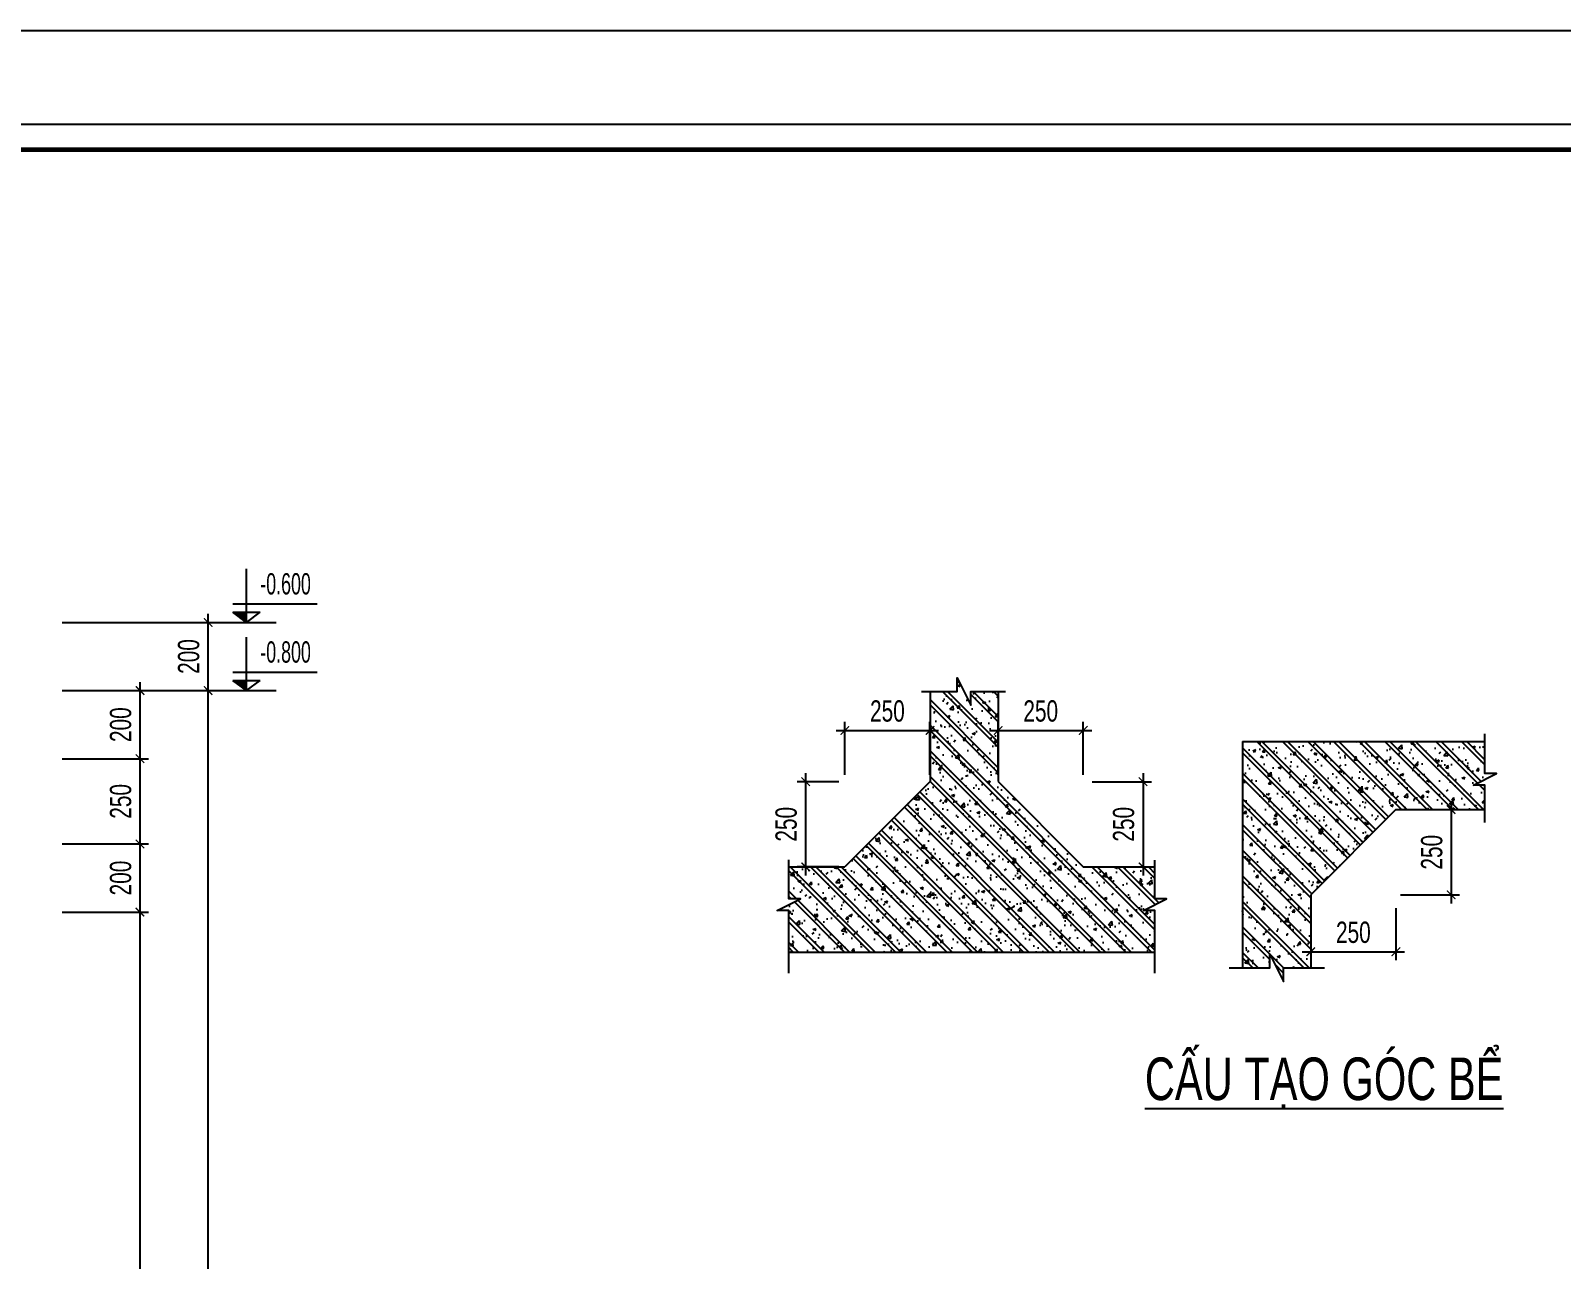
# Model space of a CAD drawing. Header units: millimetres. Extents: x -743195 to -406795, y -426565 to -367165.
# Drawn here: x -615119 to -597144, y -381585 to -367165 of the extents above; entities that cross this region are included whole.
import ezdxf
from ezdxf.enums import TextEntityAlignment as Align

# ---------------------------------------------------------------- set-up
doc = ezdxf.new("R2010")
doc.units = ezdxf.units.MM
doc.header["$LTSCALE"] = 1000
doc.header["$MEASUREMENT"] = 0
for name, color, linetype in [('CDC-KHUNGTEN', 7, 'Continuous'), ('CDC.02.DIM', 1, 'Continuous'), ('CDC.03.BORDER', 3, 'Continuous'), ('CDC.06.TEXT', 2, 'Continuous'), ('CDC.10.HATCH', 251, 'Continuous'), ('CDC.16.BIGTEXT', 6, 'Continuous'), ('CHI', 1, 'Continuous'), ('DIM', 1, 'Continuous'), ('KCS_CHI', 1, 'Continuous'), ('KCS_HATCH', 8, 'Continuous')]:
    doc.layers.add(name, color=color, linetype=linetype)
doc.styles.add('ARIAL', font='arial.ttf', dxfattribs={"width": 0.7})
doc.styles.add('KCS_SMTEXT', font='arial.ttf', dxfattribs={"width": 0.7})
doc.dimstyles.new('1.25', dxfattribs={"dimscale": 100, "dimtxt": 2.5, "dimasz": 1, "dimexe": 1, "dimexo": 0, "dimgap": 1, "dimtad": 1, "dimdec": 0, "dimlfac": 0.25, "dimdsep": 46, "dimtxsty": 'ARIAL', "dimblk": 'ARCHTICK', "dimcen": 1, "dimdle": 1, "dimclrd": 1, "dimclre": 1, "dimclrt": 2, "dimadec": 0, "dimazin": 0, "dimtfac": 0.00072, "dimtdec": 0, "dimtix": 1, "dimtmove": 2, "dimatfit": 3, "dimldrblk": 'ARCHTICK', "dimfxl": 1, "dimtolj": 1, "dimarcsym": 0})

# ---------------------------------------------------------------- blocks, each defined once
blk = doc.blocks.new('_ArchTick')
at = {"color": 0, "linetype": 'ByBlock', "const_width": 0.15}
blk.add_lwpolyline([(-0.5, -0.5), (0.5, 0.5)], dxfattribs=at)
blk = doc.blocks.new('*D108')
at = {"layer": 'CDC.02.DIM', "color": 1, "lineweight": -2, "transparency": 16777216}
for p, q in [((-613834, -389208), (-613834, -377410)), ((-614747, -377510), (-613734, -377510)), ((-614747, -389108), (-613734, -389108))]:
    blk.add_line(p, q, dxfattribs=at)
at = {"layer": 'Defpoints', "color": 0, "transparency": 16777216}
for p in [(-614747, -377510), (-613834, -377510), (-614747, -389108)]:
    blk.add_point(p, dxfattribs=at)
at = {"layer": 'CDC.02.DIM', "color": 1, "lineweight": -2, "transparency": 16777216, "xscale": 100, "yscale": 100, "zscale": 100}
for p, rotation in [((-613834, -377510), 90), ((-613834, -389108), 270)]:
    blk.add_blockref('_ArchTick', p, dxfattribs=dict(at, rotation=rotation))
at = {"layer": 'CDC.02.DIM', "color": 2, "transparency": 16777216, "insert": (-614061, -383309), "char_height": 250, "attachment_point": 5, "rotation": 90, "style": 'ARIAL'}
blk.add_mtext('\\A1;2900', dxfattribs=at)
blk = doc.blocks.new('*D109')
at = {"layer": 'CDC.02.DIM', "color": 1, "lineweight": -2, "transparency": 16777216}
for p, q in [((-614747, -376710), (-613734, -376710)), ((-613834, -377610), (-613834, -376610)), ((-614747, -377510), (-613734, -377510))]:
    blk.add_line(p, q, dxfattribs=at)
at = {"layer": 'Defpoints', "color": 0, "transparency": 16777216}
for p in [(-614747, -376710), (-613834, -376710), (-614747, -377510)]:
    blk.add_point(p, dxfattribs=at)
at = {"layer": 'CDC.02.DIM', "color": 1, "lineweight": -2, "transparency": 16777216, "xscale": 100, "yscale": 100, "zscale": 100}
for p, rotation in [((-613834, -376710), 90), ((-613834, -377510), 270)]:
    blk.add_blockref('_ArchTick', p, dxfattribs=dict(at, rotation=rotation))
at = {"layer": 'CDC.02.DIM', "color": 2, "transparency": 16777216, "insert": (-614061, -377110), "char_height": 250, "attachment_point": 5, "rotation": 90, "style": 'ARIAL'}
blk.add_mtext('\\A1;200', dxfattribs=at)
blk = doc.blocks.new('*D110')
at = {"layer": 'CDC.02.DIM', "color": 1, "lineweight": -2, "transparency": 16777216}
for p, q in [((-613834, -376810), (-613834, -375610)), ((-614747, -375710), (-613734, -375710)), ((-614747, -376710), (-613734, -376710))]:
    blk.add_line(p, q, dxfattribs=at)
at = {"layer": 'Defpoints', "color": 0, "transparency": 16777216}
for p in [(-614747, -375710), (-613834, -375710), (-614747, -376710)]:
    blk.add_point(p, dxfattribs=at)
at = {"layer": 'CDC.02.DIM', "color": 1, "lineweight": -2, "transparency": 16777216, "xscale": 100, "yscale": 100, "zscale": 100}
for p, rotation in [((-613834, -375710), 90), ((-613834, -376710), 270)]:
    blk.add_blockref('_ArchTick', p, dxfattribs=dict(at, rotation=rotation))
at = {"layer": 'CDC.02.DIM', "color": 2, "transparency": 16777216, "insert": (-614061, -376210), "char_height": 250, "attachment_point": 5, "rotation": 90, "style": 'ARIAL'}
blk.add_mtext('\\A1;250', dxfattribs=at)
blk = doc.blocks.new('*D111')
at = {"layer": 'CDC.02.DIM', "color": 1, "lineweight": -2, "transparency": 16777216}
for p, q in [((-614747, -374910), (-613734, -374910)), ((-613834, -375810), (-613834, -374810)), ((-614747, -375710), (-613734, -375710))]:
    blk.add_line(p, q, dxfattribs=at)
at = {"layer": 'Defpoints', "color": 0, "transparency": 16777216}
for p in [(-614747, -374910), (-613834, -374910), (-614747, -375710)]:
    blk.add_point(p, dxfattribs=at)
at = {"layer": 'CDC.02.DIM', "color": 1, "lineweight": -2, "transparency": 16777216, "xscale": 100, "yscale": 100, "zscale": 100}
for p, rotation in [((-613834, -374910), 90), ((-613834, -375710), 270)]:
    blk.add_blockref('_ArchTick', p, dxfattribs=dict(at, rotation=rotation))
at = {"layer": 'CDC.02.DIM', "color": 2, "transparency": 16777216, "insert": (-614061, -375310), "char_height": 250, "attachment_point": 5, "rotation": 90, "style": 'ARIAL'}
blk.add_mtext('\\A1;200', dxfattribs=at)
blk = doc.blocks.new('*D113')
at = {"layer": 'CDC.02.DIM', "color": 1, "lineweight": -2, "transparency": 16777216}
for p, q in [((-614747, -374910), (-612934, -374910)), ((-613034, -392210), (-613034, -374810)), ((-614747, -392110), (-612934, -392110))]:
    blk.add_line(p, q, dxfattribs=at)
at = {"layer": 'Defpoints', "color": 0, "transparency": 16777216}
for p in [(-614747, -374910), (-613034, -374910), (-614747, -392110)]:
    blk.add_point(p, dxfattribs=at)
at = {"layer": 'CDC.02.DIM', "color": 1, "lineweight": -2, "transparency": 16777216, "xscale": 100, "yscale": 100, "zscale": 100}
for p, rotation in [((-613034, -374910), 90), ((-613034, -392110), 270)]:
    blk.add_blockref('_ArchTick', p, dxfattribs=dict(at, rotation=rotation))
at = {"layer": 'CDC.02.DIM', "color": 2, "transparency": 16777216, "insert": (-613262, -383510), "char_height": 250, "attachment_point": 5, "rotation": 90, "style": 'ARIAL'}
blk.add_mtext('\\A1;4300', dxfattribs=at)
blk = doc.blocks.new('CAODO')
at = {"layer": 'KCS_HATCH'}
blk.add_hatch(color=256, dxfattribs=at).paths.add_polyline_path([(-3269.7, 14651), (-3309.7, 14651), (-3269.7, 14621)])
at = {"layer": 'CHI'}
for q in [(-3309.7, 14651), (-3229.7, 14651)]:
    blk.add_line((-3269.7, 14621), q, dxfattribs=at)
at = {"layer": 'DIM'}
for p, q in [((-3309.7, 14651), (-3229.7, 14651)), ((-3269.7, 14621), (-3269.7, 14651)), ((-3357.2, 14621), (-3182.2, 14621))]:
    blk.add_line(p, q, dxfattribs=at)
at = {"layer": 'KCS_CHI'}
for p, q in [((-3269.7, 14621), (-3269.7, 14778.1)), ((-3310.2, 14675.4), (-3062.5, 14675.4))]:
    blk.add_line(p, q, dxfattribs=at)
blk = doc.blocks.new('*D117')
at = {"layer": 'CDC.02.DIM', "color": 1, "lineweight": -2, "transparency": 16777216}
for p, q in [((-613034, -375010), (-613034, -374010)), ((-614747, -374110), (-612934, -374110)), ((-614747, -374910), (-612934, -374910))]:
    blk.add_line(p, q, dxfattribs=at)
at = {"layer": 'Defpoints', "color": 0, "transparency": 16777216}
for p in [(-614747, -374110), (-613034, -374110), (-614747, -374910)]:
    blk.add_point(p, dxfattribs=at)
at = {"layer": 'CDC.02.DIM', "color": 1, "lineweight": -2, "transparency": 16777216, "xscale": 100, "yscale": 100, "zscale": 100}
for p, rotation in [((-613034, -374110), 90), ((-613034, -374910), 270)]:
    blk.add_blockref('_ArchTick', p, dxfattribs=dict(at, rotation=rotation))
at = {"layer": 'CDC.02.DIM', "color": 2, "transparency": 16777216, "insert": (-613262, -374510), "char_height": 250, "attachment_point": 5, "rotation": 90, "style": 'ARIAL'}
blk.add_mtext('\\A1;200', dxfattribs=at)
blk = doc.blocks.new('*D324')
at = {"layer": 'CDC.02.DIM', "color": 1, "lineweight": -2, "transparency": 16777216}
for p, q in [((-605558, -375897), (-605558, -375278)), ((-604558, -375897), (-604558, -375278)), ((-605658, -375378), (-604458, -375378))]:
    blk.add_line(p, q, dxfattribs=at)
at = {"layer": 'Defpoints', "color": 0, "transparency": 16777216}
for p in [(-604558, -375378), (-605558, -375897), (-604558, -375897)]:
    blk.add_point(p, dxfattribs=at)
at = {"layer": 'CDC.02.DIM', "color": 1, "lineweight": -2, "transparency": 16777216, "xscale": 100, "yscale": 100, "zscale": 100, "rotation": 180}
blk.add_blockref('_ArchTick', (-605558, -375378), dxfattribs=at)
at = {"layer": 'CDC.02.DIM', "color": 1, "lineweight": -2, "transparency": 16777216, "xscale": 100, "yscale": 100, "zscale": 100}
blk.add_blockref('_ArchTick', (-604558, -375378), dxfattribs=at)
at = {"layer": 'CDC.02.DIM', "color": 2, "transparency": 16777216, "insert": (-605058, -375151), "char_height": 250, "attachment_point": 5, "style": 'ARIAL'}
blk.add_mtext('\\A1;250', dxfattribs=at)
blk = doc.blocks.new('*D325')
at = {"layer": 'CDC.02.DIM', "color": 1, "lineweight": -2, "transparency": 16777216}
for p, q in [((-605628, -375979), (-606118, -375979)), ((-606018, -375879), (-606018, -377079)), ((-605628, -376979), (-606118, -376979))]:
    blk.add_line(p, q, dxfattribs=at)
at = {"layer": 'Defpoints', "color": 0, "transparency": 16777216}
for p in [(-605628, -375979), (-606018, -376979), (-605628, -376979)]:
    blk.add_point(p, dxfattribs=at)
at = {"layer": 'CDC.02.DIM', "color": 1, "lineweight": -2, "transparency": 16777216, "xscale": 100, "yscale": 100, "zscale": 100}
for p, rotation in [((-606018, -375979), 90), ((-606018, -376979), 270)]:
    blk.add_blockref('_ArchTick', p, dxfattribs=dict(at, rotation=rotation))
at = {"layer": 'CDC.02.DIM', "color": 2, "transparency": 16777216, "insert": (-606246, -376479), "char_height": 250, "attachment_point": 5, "rotation": 90, "style": 'ARIAL'}
blk.add_mtext('\\A1;250', dxfattribs=at)
blk = doc.blocks.new('*D326')
at = {"layer": 'CDC.02.DIM', "color": 1, "lineweight": -2, "transparency": 16777216}
for p, q in [((-603758, -375897), (-603758, -375278)), ((-602758, -375897), (-602758, -375278)), ((-603858, -375378), (-602658, -375378))]:
    blk.add_line(p, q, dxfattribs=at)
at = {"layer": 'Defpoints', "color": 0, "transparency": 16777216}
for p in [(-602758, -375378), (-603758, -375897), (-602758, -375897)]:
    blk.add_point(p, dxfattribs=at)
at = {"layer": 'CDC.02.DIM', "color": 1, "lineweight": -2, "transparency": 16777216, "xscale": 100, "yscale": 100, "zscale": 100, "rotation": 180}
blk.add_blockref('_ArchTick', (-603758, -375378), dxfattribs=at)
at = {"layer": 'CDC.02.DIM', "color": 1, "lineweight": -2, "transparency": 16777216, "xscale": 100, "yscale": 100, "zscale": 100}
blk.add_blockref('_ArchTick', (-602758, -375378), dxfattribs=at)
at = {"layer": 'CDC.02.DIM', "color": 2, "transparency": 16777216, "insert": (-603258, -375151), "char_height": 250, "attachment_point": 5, "style": 'ARIAL'}
blk.add_mtext('\\A1;250', dxfattribs=at)
blk = doc.blocks.new('*D327')
at = {"layer": 'CDC.02.DIM', "color": 1, "lineweight": -2, "transparency": 16777216}
for p, q in [((-602653, -375979), (-601956, -375979)), ((-602056, -375879), (-602056, -377079)), ((-602653, -376979), (-601956, -376979))]:
    blk.add_line(p, q, dxfattribs=at)
at = {"layer": 'Defpoints', "color": 0, "transparency": 16777216}
for p in [(-602653, -375979), (-602653, -376979), (-602056, -376979)]:
    blk.add_point(p, dxfattribs=at)
at = {"layer": 'CDC.02.DIM', "color": 1, "lineweight": -2, "transparency": 16777216, "xscale": 100, "yscale": 100, "zscale": 100}
for p, rotation in [((-602056, -375979), 90), ((-602056, -376979), 270)]:
    blk.add_blockref('_ArchTick', p, dxfattribs=dict(at, rotation=rotation))
at = {"layer": 'CDC.02.DIM', "color": 2, "transparency": 16777216, "insert": (-602284, -376479), "char_height": 250, "attachment_point": 5, "rotation": 90, "style": 'ARIAL'}
blk.add_mtext('\\A1;250', dxfattribs=at)
blk = doc.blocks.new('*D328')
at = {"layer": 'CDC.02.DIM', "color": 1, "lineweight": -2, "transparency": 16777216}
for p, q in [((-599035, -376307), (-598339, -376307)), ((-598439, -376207), (-598439, -377407)), ((-599035, -377307), (-598339, -377307))]:
    blk.add_line(p, q, dxfattribs=at)
at = {"layer": 'Defpoints', "color": 0, "transparency": 16777216}
for p in [(-599035, -376307), (-599035, -377307), (-598439, -377307)]:
    blk.add_point(p, dxfattribs=at)
at = {"layer": 'CDC.02.DIM', "color": 1, "lineweight": -2, "transparency": 16777216, "xscale": 100, "yscale": 100, "zscale": 100}
for p, rotation in [((-598439, -376307), 90), ((-598439, -377307), 270)]:
    blk.add_blockref('_ArchTick', p, dxfattribs=dict(at, rotation=rotation))
at = {"layer": 'CDC.02.DIM', "color": 2, "transparency": 16777216, "insert": (-598666, -376807), "char_height": 250, "attachment_point": 5, "rotation": 90, "style": 'ARIAL'}
blk.add_mtext('\\A1;250', dxfattribs=at)
blk = doc.blocks.new('*D329')
at = {"layer": 'CDC.02.DIM', "color": 1, "lineweight": -2, "transparency": 16777216}
for p, q in [((-600087, -377462), (-600087, -378075)), ((-599087, -377462), (-599087, -378075)), ((-600187, -377975), (-598987, -377975))]:
    blk.add_line(p, q, dxfattribs=at)
at = {"layer": 'Defpoints', "color": 0, "transparency": 16777216}
for p in [(-600087, -377462), (-599087, -377462), (-599087, -377975)]:
    blk.add_point(p, dxfattribs=at)
at = {"layer": 'CDC.02.DIM', "color": 1, "lineweight": -2, "transparency": 16777216, "xscale": 100, "yscale": 100, "zscale": 100, "rotation": 180}
blk.add_blockref('_ArchTick', (-600087, -377975), dxfattribs=at)
at = {"layer": 'CDC.02.DIM', "color": 1, "lineweight": -2, "transparency": 16777216, "xscale": 100, "yscale": 100, "zscale": 100}
blk.add_blockref('_ArchTick', (-599087, -377975), dxfattribs=at)
at = {"layer": 'CDC.02.DIM', "color": 2, "transparency": 16777216, "insert": (-599587, -377748), "char_height": 250, "attachment_point": 5, "style": 'ARIAL'}
blk.add_mtext('\\A1;250', dxfattribs=at)
blk = doc.blocks.new('KHUNG A1')
at = {"layer": 'CDC-KHUNGTEN', "color": 8}
blk.add_lwpolyline([(10368.18, 709.17), (10447.22, 709.17), (10447.22, 1281.17), (9647.22, 1281.17), (9647.22, 709.17), (10368.18, 709.17)], dxfattribs=at)
at = {"layer": 'CDC-KHUNGTEN', "color": 255, "lineweight": 60}
blk.add_lwpolyline([(10366.22, 712.17), (10366.22, 1278.17), (9650.22, 1278.17), (9650.22, 712.17), (10366.22, 712.17)], close=True, dxfattribs=at)
at = {"layer": 'Defpoints', "color": 1, "ltscale": 0.2}
blk.add_lwpolyline([(9617.22, 698.17), (9617.22, 1292.17), (10458.22, 1292.17), (10458.22, 698.17), (9617.22, 698.17)], close=True, dxfattribs=at)

msp = doc.modelspace()

# ---------------------------------------------------------------- hatches: boundary and pattern name
at = {"layer": 'CDC.10.HATCH'}
h = msp.add_hatch(dxfattribs=at)
h.set_pattern_fill('CHAU-02', color=256, scale=50, style=0, pattern_type=2)
h.set_pattern_definition([(50, (49371.1, -188450.48), (358.63009, -31.37607), [37.5, -412.5]), (355, (49371.1, -188450.48), (-69.37567, 376.09607), [30, -330]), (100.4514, (49401, -188453.1), (289.25469, 344.71977), [31.8701, -350.57106]), (46.1842, (49371.1, -188350.5), (533.62052, -82.7595), [56.25, -618.75]), (96.6356, (49415.6, -188357.4), (467.33135, 487.05894), [47.80514, -525.8565]), (351.1842, (49371.1, -188350.5), (467.33097, 487.0593), [45, -495]), (21, (49421.1, -188375.48), (298.45353, -201.30945), [37.5, -412.5]), (226, (49421.1, -188375.48), (335.94106, -182.7699), [30, -330]), (71.4514, (49445.98, -188392.25), (420.11131, 161.26525), [31.8701, -350.57106]), (67.5, (49371.1, -188450.48), (-77.958092, 147.18723), [0, -326, 0, -335, 0, -331.25]), (4.5, (49371.1, -188450.48), (141.67546, 190.051594), [0, -191, 0, -318.5, 0, -126.25]), (327.5, (49259.6, -188450.48), (266.911218, -11.277436), [0, -125, 0, -390, 0, -517.5]), (317.5, (49209.6, -188450.48), (291.593085, 50.05249), [0, -162.5, 0, -259, 0, -367.5]), (315, (49371.1, -188450.48), (150.26019, 150.26019), []), (315, (49371.1, -188389.23), (150.26019, 150.26019), [])])
h.paths.add_polyline_path([(-601916.5, -376978.5), (-602757.9, -376978.5), (-603757.9, -375978.5), (-603757.9, -374920.8), (-604077.9, -374920.8), (-604077.9, -375080.8), (-604237.9, -374760.8), (-604237.9, -374920.8), (-604557.9, -374920.8), (-604557.9, -375978.5), (-605557.9, -376978.5), (-606215.3, -376978.5), (-606215.3, -377354.7), (-606079.9, -377354.7), (-606350.7, -377490.1), (-606215.3, -377490.1), (-606215.3, -377978.5), (-601916.5, -377978.5), (-601916.5, -377490.1), (-602072.5, -377500.3), (-601801.7, -377364.9), (-601916.5, -377354.7)])
h = msp.add_hatch(dxfattribs=at)
h.set_pattern_fill('CHAU-02', color=256, scale=50, style=0, pattern_type=2)
h.set_pattern_definition([(50, (49371.1, -188650.48), (358.63009, -31.37607), [37.5, -412.5]), (355, (49371.1, -188650.48), (-69.37567, 376.09607), [30, -330]), (100.4514, (49401, -188653.1), (289.25469, 344.71977), [31.8701, -350.57106]), (46.1842, (49371.1, -188550.5), (533.62052, -82.7595), [56.25, -618.75]), (96.6356, (49415.6, -188557.4), (467.33135, 487.05894), [47.80514, -525.8565]), (351.1842, (49371.1, -188550.5), (467.33097, 487.0593), [45, -495]), (21, (49421.1, -188575.48), (298.45353, -201.30945), [37.5, -412.5]), (226, (49421.1, -188575.48), (335.94106, -182.7699), [30, -330]), (71.4514, (49445.98, -188592.25), (420.11131, 161.26525), [31.8701, -350.57106]), (67.5, (49371.1, -188650.48), (-77.958092, 147.18723), [0, -326, 0, -335, 0, -331.25]), (4.5, (49371.1, -188650.48), (141.67546, 190.051594), [0, -191, 0, -318.5, 0, -126.25]), (327.5, (49259.6, -188650.48), (266.911218, -11.277436), [0, -125, 0, -390, 0, -517.5]), (317.5, (49209.6, -188650.48), (291.593085, 50.05249), [0, -162.5, 0, -259, 0, -367.5]), (315, (49371.1, -188650.48), (150.26019, 150.26019), []), (315, (49371.1, -188589.23), (150.26019, 150.26019), [])])
h.paths.add_polyline_path([(-598041.8, -376018.5), (-598177.2, -376018.5), (-597906.4, -375883.1), (-598041.8, -375883.1), (-598041.8, -375506.9), (-600887.1, -375506.9), (-600887.1, -378165), (-600567.1, -378165), (-600567.1, -378005), (-600407.1, -378325), (-600407.1, -378165), (-600087.1, -378165), (-600087.1, -377306.9), (-599087.1, -376306.9), (-598041.8, -376306.9)])

# ---------------------------------------------------------------- linework, layer by layer
at = {"layer": 'CDC.03.BORDER'}
for p, q in [((-604557.9, -374920.8), (-604557.9, -375978.5)), ((-603757.9, -374920.8), (-603757.9, -375978.5)), ((-600887.1, -375506.9), (-600887.1, -378165)), ((-600887.1, -375506.9), (-598041.8, -375506.9)), ((-604557.9, -375978.5), (-605557.9, -376978.5)), ((-603757.9, -375978.5), (-602757.9, -376978.5)), ((-599087.1, -376306.9), (-600087.1, -377306.9)), ((-599087.1, -376306.9), (-598041.8, -376306.9)), ((-606215.3, -376978.5), (-605557.9, -376978.5)), ((-602757.9, -376978.5), (-601916.5, -376978.5)), ((-600087.1, -377306.9), (-600087.1, -378165)), ((-606215.3, -377978.5), (-601916.5, -377978.5))]:
    msp.add_line(p, q, dxfattribs=at)
at = {"layer": 'KCS_CHI'}
for points in [[(-604659.1, -374920.8), (-604237.9, -374920.8), (-604237.9, -374760.8), (-604077.9, -375080.8), (-604077.9, -374920.8), (-603671.8, -374920.8)], [(-598041.8, -376458.1), (-598041.8, -376018.5), (-598177.2, -376018.5), (-597906.4, -375883.1), (-598041.8, -375883.1), (-598041.8, -375416.3)], [(-606215.3, -378226), (-606215.3, -377490.1), (-606350.7, -377490.1), (-606079.9, -377354.7), (-606215.3, -377354.7), (-606215.3, -376897.2)], [(-601916.5, -378226), (-601916.5, -377490.1), (-602051.9, -377490.1), (-601781.1, -377354.7), (-601916.5, -377354.7), (-601916.5, -376898.3)], [(-601047.1, -378165), (-600567.1, -378165), (-600567.1, -378005), (-600407.1, -378325), (-600407.1, -378165), (-599927.1, -378165)]]:
    msp.add_lwpolyline(points, dxfattribs=at)

# ---------------------------------------------------------------- block references
at = {"xscale": 100, "yscale": 100, "zscale": 100}
msp.add_blockref('KHUNG A1', (-1620817.3, -496382.7), dxfattribs=at)
at = {"layer": 'KCS_CHI', "xscale": 4, "yscale": 4, "zscale": 4}
for p in [(-599504.8, -432594), (-599504.8, -433394)]:
    msp.add_blockref('CAODO', p, dxfattribs=at)

# ---------------------------------------------------------------- texts
at = {"layer": 'CDC.06.TEXT', "color": 2, "style": 'KCS_SMTEXT', "width": 0.6}
for s, p in [('-0.600', (-612124.9, -373782.1)), ('-0.800', (-612124.9, -374582.1))]:
    msp.add_text(s, height=250, dxfattribs=at).set_placement(p, align=Align.CENTER)
at = {"layer": 'CDC.16.BIGTEXT', "style": 'KCS_SMTEXT', "width": 0.7}
msp.add_text('%%UCẤU TẠO GÓC BỂ', height=500, dxfattribs=at).set_placement((-599930.1, -379716.2), align=Align.CENTER)

# ---------------------------------------------------------------- dimensions: what is measured, and where the dimension line sits
at = {"layer": 'CDC.02.DIM'}
for base, p1, p2, picture, middle in [((-613034.2, -374110), (-614746.6, -374910), (-614746.6, -374110), '*D117', (-613261.8, -374510)), ((-613833.6, -374910), (-614746.6, -375710), (-614746.6, -374910), '*D111', (-614061.3, -375310)), ((-613034.2, -374910), (-614746.6, -392110), (-614746.6, -374910), '*D113', (-613261.9, -383510)), ((-613833.6, -375710), (-614746.6, -376710), (-614746.6, -375710), '*D110', (-614061.3, -376210)), ((-606018.3, -376978.5), (-605628.1, -375978.5), (-605628.1, -376978.5), '*D325', (-606245.9, -376478.5)), ((-602056.1, -376978.5), (-602653, -375978.5), (-602653, -376978.5), '*D327', (-602283.8, -376478.5)), ((-598438.8, -377306.9), (-599035.3, -376306.9), (-599035.3, -377306.9), '*D328', (-598666.4, -376806.9)), ((-613833.6, -376710), (-614746.6, -377510), (-614746.6, -376710), '*D109', (-614061.3, -377110)), ((-613833.6, -377510), (-614746.6, -389108.2), (-614746.6, -377510), '*D108', (-614061.3, -383309.1))]:
    dim = msp.add_linear_dim(base=base, p1=p1, p2=p2, angle=90, dimstyle='1.25', dxfattribs=at)
    dim.commit()
    dim.dimension.update_dxf_attribs({"geometry": picture, "text_midpoint": middle})
for base, p1, p2, picture, middle in [((-604557.9, -375378.4), (-605557.9, -375897.3), (-604557.9, -375897.3), '*D324', (-605057.9, -375150.8)), ((-602757.9, -375378.4), (-603757.9, -375897.3), (-602757.9, -375897.3), '*D326', (-603257.9, -375150.8)), ((-599087.1, -377975.2), (-600087.1, -377461.6), (-599087.1, -377461.6), '*D329', (-599587.1, -377747.6))]:
    dim = msp.add_linear_dim(base=base, p1=p1, p2=p2, dimstyle='1.25', dxfattribs=at)
    dim.commit()
    dim.dimension.update_dxf_attribs({"geometry": picture, "text_midpoint": middle})

doc.saveas('drawing.dxf')
